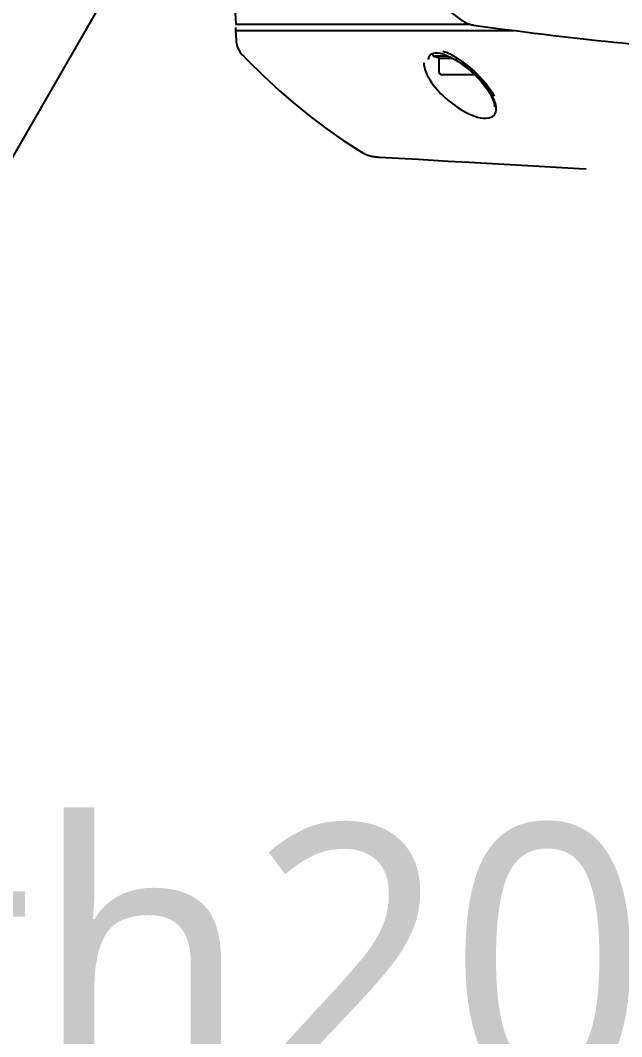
# Model space of a CAD drawing. Header units: millimetres. Extents: x 5828 to 6704, y 123 to 421.
# Drawn here: x 6407.11 to 6411.84, y 162.59 to 170.58 of the extents above; entities that cross this region are included whole.
import ezdxf
from ezdxf import colors
from ezdxf.entities.mleader import LeaderData, LeaderLine
from ezdxf.math import Vec2, Vec3

# ---------------------------------------------------------------- set-up
doc = ezdxf.new("R2010")
doc.units = ezdxf.units.MM
doc.layers.add('外形图', color=7, linetype='Continuous')
doc.styles.add('微软雅黑', font='msyh.ttc', dxfattribs={"height": 2.1})

msp = doc.modelspace()

# ---------------------------------------------------------------- linework, layer by layer
at = {"layer": '外形图', "linetype": 'Continuous'}
for p, q in [((6408.8011, 170.5451), (6410.639, 170.5451)), ((6408.8016, 170.5201), (6408.8016, 170.4951)), ((6410.6709, 170.538), (6410.7638, 170.5252)), ((6408.8016, 170.4951), (6408.8053, 170.4171)), ((6408.8016, 170.4951), (6408.8035, 170.4951)), ((6408.8035, 170.4951), (6408.8143, 170.4951)), ((6408.8143, 170.4951), (6408.8446, 170.4951)), ((6408.8446, 170.4951), (6408.8926, 170.4951)), ((6408.8926, 170.4951), (6409.1436, 170.4951)), ((6409.1436, 170.4951), (6409.177, 170.4951)), ((6409.177, 170.4951), (6409.2017, 170.4951)), ((6409.2017, 170.4951), (6409.2621, 170.4951)), ((6409.2621, 170.4951), (6409.3973, 170.4951)), ((6409.3973, 170.4951), (6409.4353, 170.4951)), ((6409.4353, 170.4951), (6409.4426, 170.4951)), ((6409.4426, 170.4951), (6409.4826, 170.4951)), ((6409.4826, 170.4951), (6409.5005, 170.4951)), ((6409.5005, 170.4951), (6409.5487, 170.4951)), ((6409.5487, 170.4951), (6409.5833, 170.4951)), ((6409.5833, 170.4951), (6409.6001, 170.4951)), ((6409.6001, 170.4951), (6409.6654, 170.4951)), ((6409.6654, 170.4951), (6409.6834, 170.4951)), ((6409.6834, 170.4951), (6409.7092, 170.4951)), ((6409.7092, 170.4951), (6409.716, 170.4951)), ((6409.716, 170.4951), (6409.8319, 170.4951)), ((6409.8319, 170.4951), (6409.855, 170.4951)), ((6409.855, 170.4951), (6409.8647, 170.4951)), ((6409.8647, 170.4951), (6409.8824, 170.4951)), ((6409.8824, 170.4951), (6409.8942, 170.4951)), ((6409.8942, 170.4951), (6409.8995, 170.4951)), ((6409.8995, 170.4951), (6409.9315, 170.4951)), ((6409.9315, 170.4951), (6409.9482, 170.4951)), ((6409.9482, 170.4951), (6409.9572, 170.4951)), ((6409.9572, 170.4951), (6409.9715, 170.4951)), ((6409.9715, 170.4951), (6409.9964, 170.4951)), ((6409.9964, 170.4951), (6410.2611, 170.4951)), ((6410.2611, 170.4951), (6410.3083, 170.4951)), ((6410.3083, 170.4951), (6410.4444, 170.495)), ((6410.4444, 170.495), (6410.4503, 170.495)), ((6410.4503, 170.495), (6410.4694, 170.495)), ((6410.4694, 170.495), (6410.4873, 170.495)), ((6410.4873, 170.495), (6410.5294, 170.495)), ((6410.5294, 170.495), (6410.5698, 170.495)), ((6410.5698, 170.495), (6410.6516, 170.495)), ((6410.6516, 170.495), (6410.6693, 170.495)), ((6410.6693, 170.495), (6410.6945, 170.495)), ((6410.6945, 170.495), (6410.7602, 170.4949)), ((6410.7602, 170.4949), (6410.9359, 170.4949)), ((6410.9359, 170.4949), (6410.9448, 170.4949)), ((6410.9448, 170.4949), (6410.9586, 170.4949)), ((6410.9586, 170.4949), (6410.984, 170.4949)), ((6410.984, 170.4949), (6410.9911, 170.4949)), ((6410.3222, 170.2889), (6410.3244, 170.2937)), ((6410.3244, 170.2937), (6410.3263, 170.2969)), ((6410.3506, 170.3159), (6410.3506, 170.2951)), ((6410.3506, 170.2951), (6410.4687, 170.2951)), ((6410.3581, 170.3179), (6410.3689, 170.3196)), ((6410.3981, 170.2778), (6410.3605, 170.2915)), ((6410.3689, 170.3196), (6410.3809, 170.3201)), ((6410.3809, 170.3201), (6410.3939, 170.3194)), ((6410.3939, 170.3194), (6410.408, 170.3173)), ((6410.3981, 170.2778), (6410.5038, 170.2778)), ((6410.3981, 170.2778), (6410.3981, 170.1726)), ((6410.408, 170.3173), (6410.4225, 170.3139)), ((6410.4225, 170.3139), (6410.4378, 170.3089)), ((6410.43, 170.3329), (6410.4442, 170.329)), ((6410.4378, 170.3089), (6410.4536, 170.3024)), ((6410.4442, 170.329), (6410.4583, 170.3241)), ((6410.4536, 170.3024), (6410.4599, 170.2994)), ((6410.4583, 170.3241), (6410.4724, 170.3179)), ((6410.4599, 170.2994), (6410.4756, 170.2918)), ((6410.4724, 170.3179), (6410.4865, 170.3107)), ((6410.4756, 170.2918), (6410.4838, 170.2878)), ((6410.484, 170.2878), (6410.4904, 170.2847)), ((6410.4865, 170.3107), (6410.5005, 170.3026)), ((6410.4904, 170.2847), (6410.5097, 170.2748)), ((6410.5005, 170.3026), (6410.5041, 170.3005)), ((6410.5041, 170.3005), (6410.5154, 170.2938)), ((6410.5097, 170.2748), (6410.5295, 170.2636)), ((6410.5154, 170.2938), (6410.5238, 170.289)), ((6410.3181, 170.2664), (6410.3183, 170.2707)), ((6410.5295, 170.2636), (6410.5496, 170.2513)), ((6410.5496, 170.2513), (6410.57, 170.2378)), ((6410.5518, 170.2717), (6410.557, 170.2683)), ((6410.557, 170.2683), (6410.574, 170.2569)), ((6410.57, 170.2378), (6410.5829, 170.2288)), ((6410.574, 170.2569), (6410.6086, 170.2316)), ((6410.5829, 170.2288), (6410.6133, 170.2059)), ((6410.6086, 170.2316), (6410.6439, 170.2031)), ((6410.6133, 170.2059), (6410.6445, 170.1801)), ((6410.6799, 170.1476), (6410.4231, 170.1476)), ((6410.6445, 170.1801), (6410.6756, 170.1519)), ((6410.8363, 169.9014), (6410.8364, 169.9005)), ((6410.8364, 169.9005), (6410.8364, 169.8963)), ((6409.8012, 169.5344), (6409.8125, 169.5281)), ((6410.2366, 169.4834), (6410.4723, 169.4702))]:
    msp.add_line(p, q, dxfattribs=at)
for points in [[(6408.7024, 173.3451), (6408.7075, 173.1393), (6408.7214, 172.6354), (6408.7368, 172.1469), (6408.7536, 171.6737), (6408.7717, 171.2157), (6408.7911, 170.7731), (6408.8017, 170.5451)], [(6409.651, 171.5019), (6409.7005, 171.4343), (6409.8021, 171.3041), (6409.9091, 171.1782), (6410.0211, 171.0568), (6410.138, 170.9402), (6410.2596, 170.8284), (6410.3857, 170.7217), (6410.5161, 170.6204), (6410.5781, 170.5751)], [(6410.5781, 170.5751), (6410.5811, 170.573), (6410.5897, 170.5673), (6410.5985, 170.5622), (6410.6073, 170.5576), (6410.6161, 170.5535), (6410.6249, 170.5499), (6410.6336, 170.5468), (6410.642, 170.5442), (6410.6504, 170.542), (6410.6584, 170.5402), (6410.6658, 170.5388), (6410.671, 170.538)], [(6410.7638, 170.5252), (6410.8425, 170.5145), (6410.9204, 170.5041), (6410.9976, 170.4941), (6411.0736, 170.4844), (6411.1486, 170.475), (6411.2229, 170.4659), (6411.296, 170.4571), (6411.3679, 170.4486), (6411.4387, 170.4404), (6411.5084, 170.4325), (6411.5766, 170.4249), (6411.6435, 170.4176), (6411.7094, 170.4106), (6411.7745, 170.4038), (6411.8386, 170.3972), (6411.9019, 170.3909), (6411.9646, 170.3848), (6412.0265, 170.3789), (6412.0877, 170.3733), (6412.1483, 170.3679), (6412.2082, 170.3627), (6412.2675, 170.3577), (6412.3262, 170.3529)], [(6408.8053, 170.4171), (6408.8061, 170.4073), (6408.81, 170.3844)], [(6408.81, 170.3844), (6408.8168, 170.3626), (6408.8262, 170.3422), (6408.8378, 170.3235)], [(6408.8378, 170.3235), (6408.8509, 170.3073), (6408.8549, 170.3031)], [(6408.8549, 170.3031), (6408.8933, 170.264), (6409.019, 170.1407), (6409.1447, 170.0245), (6409.2703, 169.9156), (6409.3956, 169.8141), (6409.5202, 169.7203), (6409.6438, 169.6341), (6409.7665, 169.5554), (6409.8012, 169.5344)], [(6410.3183, 170.2707), (6410.3191, 170.2774), (6410.3205, 170.2835), (6410.3222, 170.2889)], [(6410.3263, 170.2969), (6410.3277, 170.299), (6410.3298, 170.3019), (6410.3322, 170.305), (6410.3329, 170.3059)], [(6410.333, 170.3059), (6410.3364, 170.3091), (6410.3418, 170.3124), (6410.349, 170.3154), (6410.3581, 170.3179)], [(6410.5238, 170.289), (6410.5376, 170.2807), (6410.5518, 170.2717)], [(6410.6439, 170.2031), (6410.6781, 170.1728), (6410.7108, 170.1411)], [(6410.6756, 170.1519), (6410.7051, 170.1225), (6410.7329, 170.0919), (6410.7585, 170.0608), (6410.7804, 170.0309), (6410.7984, 170.0028), (6410.8129, 169.9764), (6410.8238, 169.9524)], [(6410.7108, 170.1411), (6410.7417, 170.1082), (6410.7698, 170.0752), (6410.7947, 170.0427), (6410.8165, 170.0108), (6410.8345, 169.9802)], [(6410.8238, 169.9524), (6410.8311, 169.9313), (6410.8352, 169.9128), (6410.8364, 169.9014)], [(6409.8125, 169.5281), (6409.8267, 169.5214), (6409.8391, 169.5165), (6409.8497, 169.513), (6409.859, 169.5104), (6409.8668, 169.5085), (6409.8732, 169.5072), (6409.8789, 169.5061), (6409.8842, 169.5053), (6409.8889, 169.5046), (6409.8934, 169.504), (6409.8978, 169.5035), (6409.902, 169.503), (6409.9062, 169.5026), (6409.9104, 169.5022), (6409.9146, 169.5019), (6409.9189, 169.5015), (6409.9234, 169.5012), (6409.9279, 169.5009), (6409.9325, 169.5006), (6410.2366, 169.4834)], [(6410.4723, 169.4702), (6410.6367, 169.461), (6411.0513, 169.4379)], [(6411.0513, 169.4379), (6411.5021, 169.4123), (6411.5568, 169.4091)]]:
    msp.add_lwpolyline(points, dxfattribs=at)
for centre, radius, start, end in [((6410.3656, 170.3056), 0.015, 224.44366, 250), ((6410.0966, 169.543), 0.8443, 50.85289, 55.71377), ((6410.0518, 169.4867), 0.9163, 46.28302, 50.9043), ((6410.4231, 170.1726), 0.025, 180, 270), ((6410.5084, 169.8106), 0.3533, 22.46505, 26.31904)]:
    msp.add_arc(centre, radius, start, end, dxfattribs=at)
for points, knots in [([(6410.2803, 170.2408), (6410.2815, 170.1936), (6410.3305, 170.0897), (6410.4493, 169.9563), (6410.6029, 169.8487), (6410.7323, 169.799), (6410.7901, 169.809)], [0, 0, 0, 0, 0.199663, 0.459839, 0.752079, 1, 1, 1, 1]), ([(6410.825, 169.9673), (6410.8175, 169.9826), (6410.7791, 170.0491), (6410.7281, 170.1077), (6410.685, 170.1489)], [0, 0, 0, 0, 0.222504, 1, 1, 1, 1]), ([(6410.8428, 169.924), (6410.8416, 169.9276), (6410.8391, 169.9348), (6410.8363, 169.942), (6410.8348, 169.9456)], [0, 0, 0, 0, 0.491531, 1, 1, 1, 1])]:
    msp.add_open_spline(points, degree=3, knots=knots, dxfattribs=at)
for points in [[(6410.8288, 169.8259), (6410.8453, 169.84), (6410.852, 169.8658), (6410.8503, 169.8874)], [(6410.8503, 169.8874), (6410.8494, 169.8998), (6410.8465, 169.9121), (6410.8428, 169.924)], [(6410.7901, 169.809), (6410.8039, 169.8114), (6410.818, 169.8168), (6410.8288, 169.8259)]]:
    msp.add_open_spline(points, degree=3, dxfattribs=at)

# ---------------------------------------------------------------- leaders
at = {"layer": '外形图'}
ml = msp.add_multileader_mtext('Standard', dxfattribs=at)
ml.set_content('4×M5{\\A1;\\C256; depth10}', style='微软雅黑')
ml.set_leader_properties()
ml.build(insert=Vec2(0, 0))
ml.multileader.update_dxf_attribs({"text_left_attachment_type": 5, "text_right_attachment_type": 5, "dogleg_length": 0.15, "arrow_head_size": 1.7})
ctx = ml.context
ctx.base_point, ctx.char_height, ctx.arrow_head_size, ctx.landing_gap_size, ctx.plane_origin = Vec3(6384.4905, 166.0719), 2.1, 1.7, 0.3, Vec3(6411.8232, 177.7979)
ctx.left_attachment, ctx.right_attachment, ctx.text_align_type = 5, 5, 2
notes = []
notes.append((ctx, [(0, (1, 1, 0), (6405.0732, 166.0719), (-1, 0), 0.15, [(0, [(6411.8232, 177.7979)], 0, [])])]))
ctx.mtext.insert, ctx.mtext.alignment, ctx.mtext.flow_direction = Vec3(6404.6232, 168.9812), 3, 5
ml = msp.add_multileader_mtext('Standard', dxfattribs=at)
ml.set_content('2×M12{\\A1;\\C256; depth20}', style='微软雅黑')
ml.set_leader_properties()
ml.build(insert=Vec2(0, 0))
ml.multileader.update_dxf_attribs({"text_left_attachment_type": 5, "text_right_attachment_type": 5, "dogleg_length": 0.15, "arrow_head_size": 1.7})
ctx = ml.context
ctx.base_point, ctx.char_height, ctx.arrow_head_size, ctx.landing_gap_size, ctx.plane_origin = Vec3(6390.415, 161.3493), 2.1, 1.7, 0.3, Vec3(6419.3232, 171.7979)
ctx.left_attachment, ctx.right_attachment, ctx.text_align_type = 5, 5, 2
notes.append((ctx, [(0, (1, 1, 0), (6412.4876, 161.3493), (-1, 0), 0.15, [(0, [(6419.3232, 171.7979)], 0, [])])]))
ctx.mtext.insert, ctx.mtext.alignment, ctx.mtext.flow_direction = Vec3(6412.0376, 164.2587), 3, 5
for ctx, leaders in notes:
    for number, flags, end, landing, length, lines in leaders:
        leader = LeaderData()
        leader.index, (leader.has_last_leader_line, leader.has_dogleg_vector, leader.attachment_direction) = number, flags
        leader.last_leader_point, leader.dogleg_vector, leader.dogleg_length = Vec3(end), Vec3(landing), length
        for number, points, colour, breaks in lines:
            line = LeaderLine()
            line.index, line.vertices, line.color, line.breaks = number, Vec3.list(points), colors.encode_raw_color(colour), breaks
            leader.lines.append(line)
        ctx.leaders.append(leader)

doc.saveas('drawing.dxf')
